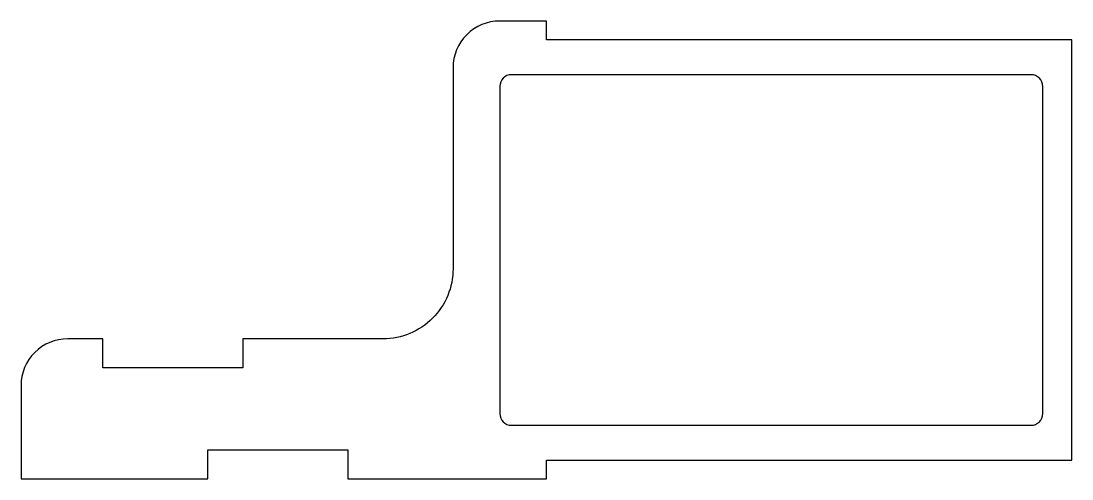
# Model space of a CAD drawing. Extents: x 99.1 to 189.1, y 187.6 to 226.8.
import ezdxf

# ---------------------------------------------------------------- set-up
doc = ezdxf.new("R2010")
doc.units = 0
doc.header["$LTSCALE"] = 15
doc.layers.get('0').update_dxf_attribs({"linetype": 'CONTINUOUS'})

msp = doc.modelspace()

# ---------------------------------------------------------------- linework, layer by layer
at = {"color": 0, "linetype": 'BYBLOCK'}
for points in [[(106.069, 199.649), (103.069, 199.649, 0.414214), (99.069, 195.649), (99.069, 187.649), (115.069, 187.649), (115.069, 190.149), (127.069, 190.149), (127.069, 187.649), (144.069, 187.649), (144.069, 189.249), (189.069, 189.249), (189.069, 225.249), (144.069, 225.249), (144.069, 226.849), (140.069, 226.849, 0.414214), (136.069, 222.849), (136.069, 205.649, -0.414214), (130.069, 199.649), (118.069, 199.649), (118.069, 197.149), (106.069, 197.149)], [(185.569, 192.249, 0.414214), (186.569, 193.249), (186.569, 221.249, 0.414214), (185.569, 222.249), (141.069, 222.249, 0.414214), (140.069, 221.249), (140.069, 193.249, 0.414214), (141.069, 192.249)]]:
    msp.add_lwpolyline(points, format="xyb", close=True, dxfattribs=at)

doc.saveas('drawing.dxf')
